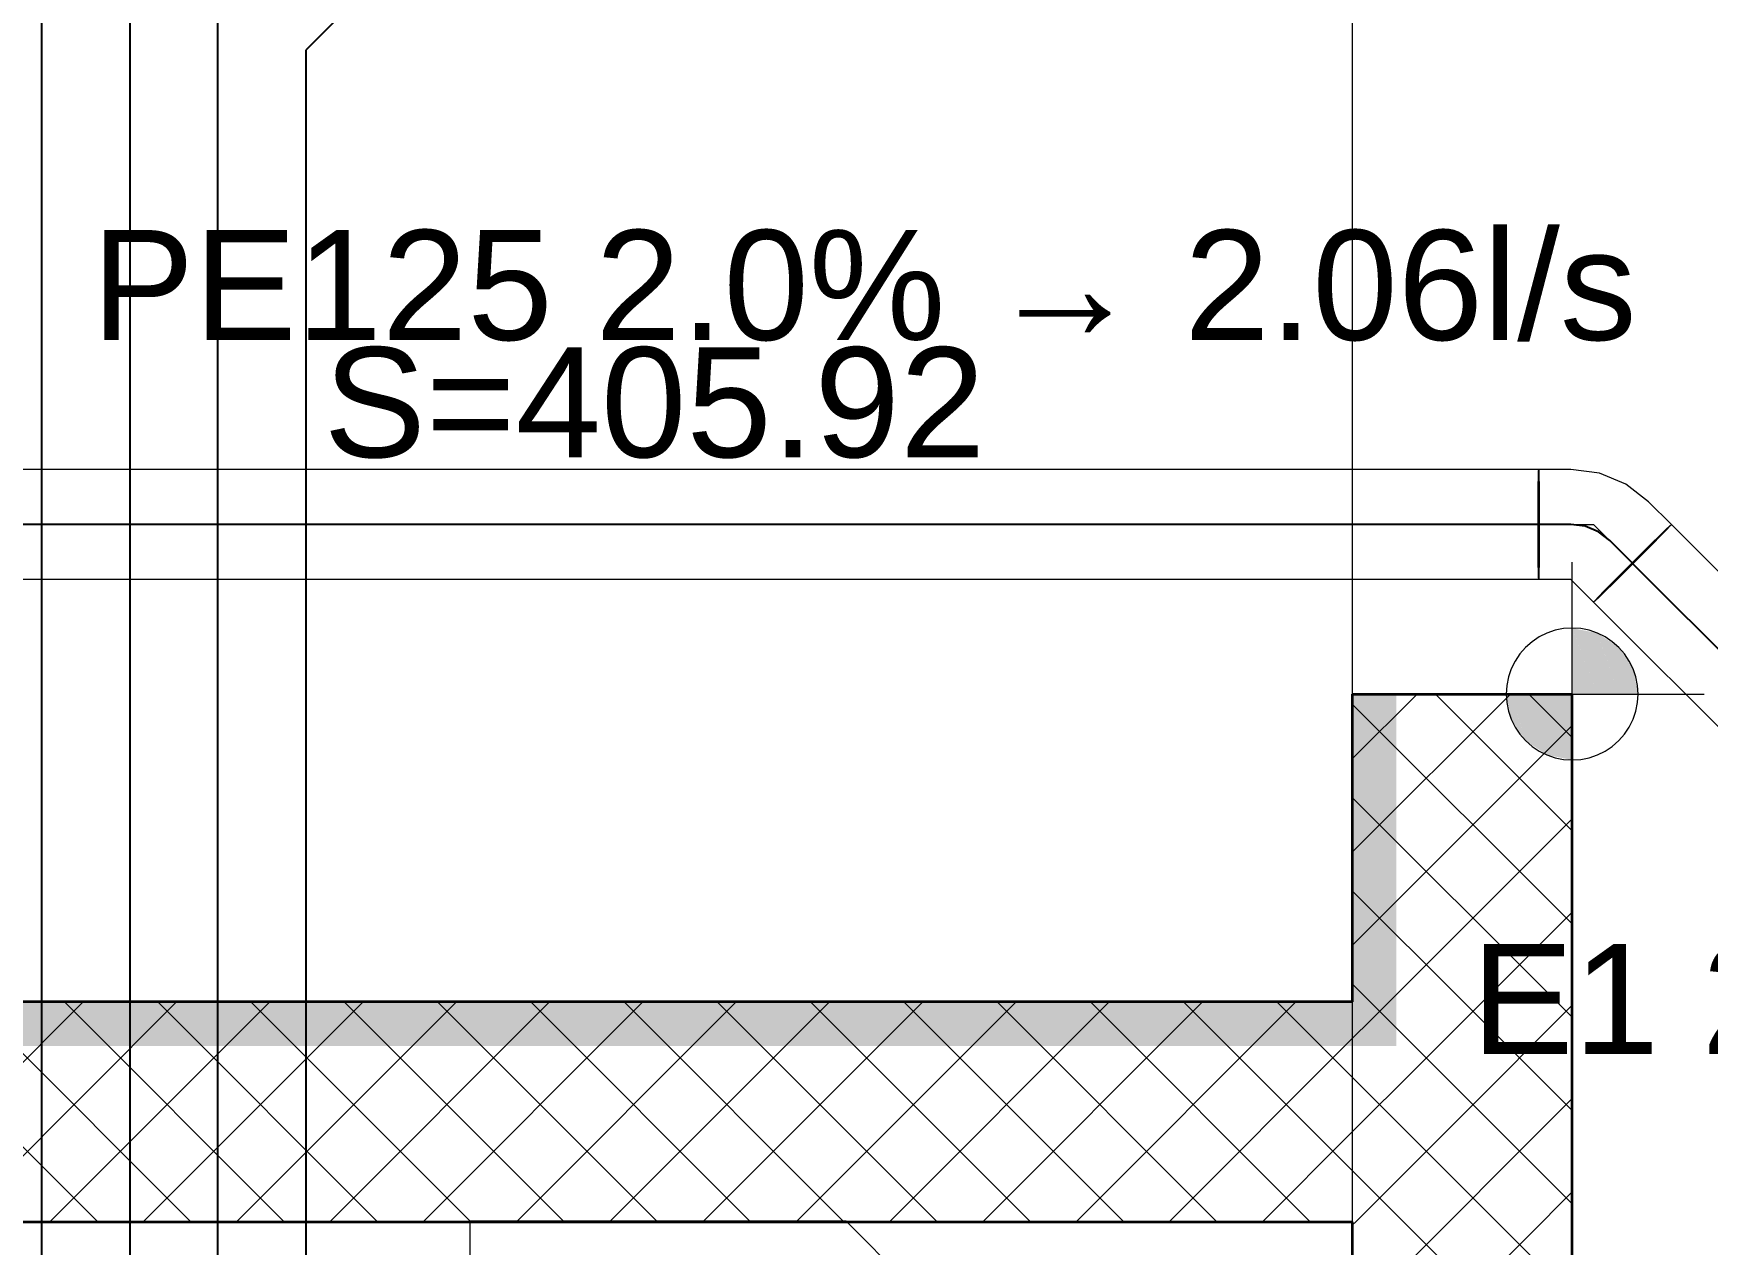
# Model space of a CAD drawing. Extents: x -1 to 1342, y -35 to 723.
# Drawn here: x 476.65 to 514.72, y 271.51 to 299.05 of the extents above; entities that cross this region are included whole.
import ezdxf
from ezdxf.lldxf.tags import DXFTag

# ---------------------------------------------------------------- set-up
doc = ezdxf.new("R2010")
doc.units = 0
doc.layers.get('0').update_dxf_attribs({"lineweight": 18})
for name, color, linetype, lineweight in [('-1._UG_3_015 Innenwände Bauteilschraffuren Neu', 7, 'Continuous', 25), ('-1._UG_3_015 Innenwände Neu', 7, 'Continuous', 25), ('-1._UG_3_035 Decken Neu', 7, 'Continuous', 25), ('-1._UG_3_111 Bemassung Ausführung Koten Neu', 7, 'Continuous', 25), ('-1._UG_3_260 Kennzeichnung Sichtbeton Neu', 7, 'Continuous', 25)]:
    doc.layers.add(name, color=color, linetype=linetype, lineweight=lineweight)
for name, color, linetype, lineweight, true_color in [('H_Sole_RL', 7, 'Nova_107-A0SKLQJ9LL', 25, 0xaf5f5f), ('H_Sole_VL', 7, 'Continuous', 25, 0x6d3636), ('S_Schmutzwasser', 7, 'Continuous', 18, 0xcc6600), ('S_Schmutzwasser-A0SKLQJALL', 7, 'Continuous', 18, 0xcc6600), ('S_Schmutzwasser@DELETE-EINSTRICH', 7, 'Continuous', 18, 0xcc6600), ('S_T_Text_Grundleitungen', 2, 'Continuous', 18, 0xffff00)]:
    doc.layers.add(name, color=color, linetype=linetype, lineweight=lineweight, true_color=true_color)
doc.styles.get("Standard").update_dxf_attribs({"font": 'arial.ttf'})
tags = doc.linetypes.add('Nova_107-A0SKLQJ9LL', pattern=[12, 4, -4, 4]).pattern_tags.tags
tags[8:9] = [DXFTag(74, 4), DXFTag(75, 0), DXFTag(340, '0'), DXFTag(46, 0.0), DXFTag(50, 0.0), DXFTag(44, 0.0), DXFTag(45, 0.0)]
tags[6:7] = [DXFTag(74, 4), DXFTag(75, 0), DXFTag(340, '0'), DXFTag(46, 0.0), DXFTag(50, 0.0), DXFTag(44, 0.0), DXFTag(45, 0.0)]
tags[4:5] = [DXFTag(74, 4), DXFTag(75, 0), DXFTag(340, '0'), DXFTag(46, 0.0), DXFTag(50, 0.0), DXFTag(44, 0.0), DXFTag(45, 0.0)]
tags = doc.linetypes.add('Strich 3_1mm Kanten', pattern=[0.004, 0.003, -0.001]).pattern_tags.tags
tags[6:7] = [DXFTag(74, 4), DXFTag(75, 0), DXFTag(340, '0'), DXFTag(46, 1.0), DXFTag(50, 0.0), DXFTag(44, 0.0), DXFTag(45, 0.0)]
tags[4:5] = [DXFTag(74, 4), DXFTag(75, 0), DXFTag(340, '0'), DXFTag(46, 1.0), DXFTag(50, 0.0), DXFTag(44, 0.0), DXFTag(45, 0.0)]
tags = doc.linetypes.add('Strichpunkt 3_1_1mm Achsen', pattern=[0.005, 0.003, -0.001, 0, -0.001]).pattern_tags.tags
tags[10:11] = [DXFTag(74, 4), DXFTag(75, 0), DXFTag(340, '0'), DXFTag(46, 1.0), DXFTag(50, 0.0), DXFTag(44, 0.0), DXFTag(45, 0.0)]
tags[8:9] = [DXFTag(74, 4), DXFTag(75, 0), DXFTag(340, '0'), DXFTag(46, 1.0), DXFTag(50, 0.0), DXFTag(44, 0.0), DXFTag(45, 0.0)]
tags[6:7] = [DXFTag(74, 4), DXFTag(75, 0), DXFTag(340, '0'), DXFTag(46, 1.0), DXFTag(50, 0.0), DXFTag(44, 0.0), DXFTag(45, 0.0)]
tags[4:5] = [DXFTag(74, 4), DXFTag(75, 0), DXFTag(340, '0'), DXFTag(46, 1.0), DXFTag(50, 0.0), DXFTag(44, 0.0), DXFTag(45, 0.0)]
tags = doc.linetypes.add('STRICHPUNKT2', pattern=[12.7, 6.35, -3.175, 0, -3.175]).pattern_tags.tags
tags[10:11] = [DXFTag(74, 4), DXFTag(75, 0), DXFTag(340, '0'), DXFTag(46, 0.0), DXFTag(50, 0.0), DXFTag(44, 0.0), DXFTag(45, 0.0)]
tags[8:9] = [DXFTag(74, 4), DXFTag(75, 0), DXFTag(340, '0'), DXFTag(46, 0.0), DXFTag(50, 0.0), DXFTag(44, 0.0), DXFTag(45, 0.0)]
tags[6:7] = [DXFTag(74, 4), DXFTag(75, 0), DXFTag(340, '0'), DXFTag(46, 0.0), DXFTag(50, 0.0), DXFTag(44, 0.0), DXFTag(45, 0.0)]
tags[4:5] = [DXFTag(74, 4), DXFTag(75, 0), DXFTag(340, '0'), DXFTag(46, 0.0), DXFTag(50, 0.0), DXFTag(44, 0.0), DXFTag(45, 0.0)]

# ---------------------------------------------------------------- blocks, each defined once
blk = doc.blocks.new('Referenz-A0SKLQJBLL', base_point=(90.892, 84.228))
at = {"layer": 'H_Sole_RL', "linetype": 'Nova_107-A0SKLQJ9LL', "lineweight": -2, "ltscale": 0.25}
for p, q in [((489.28, 305.111), (482.839, 298.67)), ((478.839, 304.386), (478.839, 144.31)), ((482.839, 298.67), (482.839, 141.71))]:
    blk.add_line(p, q, dxfattribs=at)
at = {"layer": 'H_Sole_VL', "linetype": 'Continuous', "lineweight": -2, "ltscale": 0.25}
for p, q in [((476.839, 145.61), (476.839, 305.215)), ((480.839, 143.01), (480.839, 299.498))]:
    blk.add_line(p, q, dxfattribs=at)
at = {"layer": 'S_Schmutzwasser-A0SKLQJALL', "color": 1, "linetype": 'Continuous', "ltscale": 0.18, "true_color": 0xff0000, "insert": (483.243, 291.913), "char_height": 2.5, "attachment_point": 1}
blk.add_mtext('{\\fArial;S=405.92}', dxfattribs=at)
blk = doc.blocks.new('Abwasserleitung-A0SKLQK1LL', base_point=(472.931, 278.01))
at = {"color": 0, "linetype": 'ByBlock', "lineweight": -2, "ltscale": 0.18}
for p, q in [((472.931, 287.884), (512.129, 287.884)), ((512.129, 287.884), (522.004, 278.01))]:
    blk.add_line(p, q, dxfattribs=at)
blk = doc.blocks.new('Polygon-A0SKLQLDLL', base_point=(486.576, 247.227))
at = {"color": 0, "linetype": 'ByBlock', "lineweight": -2, "ltscale": 0.18}
for p, q in [((486.576, 268.691), (486.576, 272.051)), ((486.576, 272.051), (495.119, 272.051)), ((495.119, 272.051), (503.905, 263.266))]:
    blk.add_line(p, q, dxfattribs=at)
blk = doc.blocks.new('Rohr-A0SKLQMRLL', base_point=(512.129, 276.242))
at = {"color": 0, "linetype": 'ByBlock', "lineweight": -2, "ltscale": 0.18}
for p, q in [((513.774, 287.77), (513.865, 287.856)), ((513.869, 287.852), (513.783, 287.761)), ((513.865, 287.856), (513.897, 287.884)), ((513.897, 287.884), (513.869, 287.852)), ((523.771, 278.01), (513.897, 287.884)), ((513.448, 287.45), (513.632, 287.632)), ((513.645, 287.619), (513.463, 287.435)), ((513.632, 287.632), (513.774, 287.77)), ((513.783, 287.761), (513.645, 287.619)), ((513.004, 287.009), (513.234, 287.238)), ((513.251, 287.221), (513.022, 286.991)), ((513.234, 287.238), (513.448, 287.45)), ((513.463, 287.435), (513.251, 287.221)), ((512.564, 286.566), (512.776, 286.78)), ((512.793, 286.763), (512.579, 286.551)), ((512.776, 286.78), (513.004, 287.009)), ((513.022, 286.991), (512.793, 286.763)), ((512.243, 286.239), (512.382, 286.382)), ((512.395, 286.369), (512.252, 286.23)), ((512.382, 286.382), (512.564, 286.566)), ((512.579, 286.551), (512.395, 286.369)), ((512.129, 286.116), (512.157, 286.149)), ((512.162, 286.144), (512.129, 286.116)), ((522.004, 276.242), (512.129, 286.116)), ((512.157, 286.149), (512.243, 286.239)), ((512.252, 286.23), (512.162, 286.144)), ((523.648, 277.896), (523.739, 277.982)), ((523.743, 277.978), (523.657, 277.887)), ((523.739, 277.982), (523.771, 278.01)), ((523.771, 278.01), (523.743, 277.978)), ((523.108, 277.364), (523.322, 277.576)), ((523.337, 277.561), (523.125, 277.346)), ((523.322, 277.576), (523.506, 277.757)), ((523.519, 277.745), (523.337, 277.561)), ((523.506, 277.757), (523.648, 277.896)), ((523.657, 277.887), (523.519, 277.745)), ((522.879, 277.135), (523.108, 277.364)), ((523.125, 277.346), (522.896, 277.117)), ((522.438, 276.692), (522.65, 276.906)), ((522.667, 276.889), (522.453, 276.677)), ((522.65, 276.906), (522.879, 277.135)), ((522.896, 277.117), (522.667, 276.889)), ((522.118, 276.365), (522.256, 276.507)), ((522.269, 276.495), (522.126, 276.356)), ((522.256, 276.507), (522.438, 276.692)), ((522.453, 276.677), (522.269, 276.495)), ((522.004, 276.242), (522.031, 276.275)), ((522.036, 276.27), (522.004, 276.242)), ((522.031, 276.275), (522.118, 276.365)), ((522.126, 276.356), (522.036, 276.27))]:
    blk.add_line(p, q, dxfattribs=at)
at = {"color": 0, "linetype": 'STRICHPUNKT2', "lineweight": 25, "ltscale": 0.25}
blk.add_line((522.887, 277.126), (513.013, 287), dxfattribs=at)
blk = doc.blocks.new('Bogen 45°-A0SKLQMTLL', base_point=(510.867, 286.117))
at = {"color": 0, "linetype": 'ByBlock', "lineweight": -2, "ltscale": 0.18}
for p, q in [((510.874, 288.969), (510.877, 289.093)), ((510.877, 289.093), (510.88, 289.134)), ((510.88, 289.134), (510.883, 289.09)), ((511.612, 289.134), (510.88, 289.134)), ((510.883, 289.09), (510.886, 288.964)), ((512.259, 289.049), (511.612, 289.134)), ((512.862, 288.799), (512.259, 289.049)), ((510.869, 288.514), (510.871, 288.772)), ((510.871, 288.772), (510.874, 288.969)), ((510.886, 288.964), (510.889, 288.764)), ((510.889, 288.764), (510.891, 288.505)), ((513.379, 288.402), (512.862, 288.799)), ((510.867, 287.889), (510.868, 288.213)), ((510.868, 288.213), (510.869, 288.514)), ((510.891, 288.505), (510.892, 288.203)), ((513.897, 287.884), (513.379, 288.402)), ((510.868, 287.566), (510.867, 287.889)), ((510.892, 288.203), (510.892, 287.879)), ((510.892, 287.879), (510.892, 287.556)), ((513.772, 287.769), (513.864, 287.856)), ((513.87, 287.853), (513.785, 287.763)), ((513.864, 287.856), (513.897, 287.884)), ((513.897, 287.884), (513.87, 287.853)), ((510.869, 287.264), (510.868, 287.566)), ((510.892, 287.556), (510.891, 287.255)), ((513.444, 287.447), (513.629, 287.629)), ((513.647, 287.622), (513.466, 287.438)), ((513.629, 287.629), (513.772, 287.769)), ((513.785, 287.763), (513.647, 287.622)), ((510.871, 287.004), (510.869, 287.264)), ((510.891, 287.255), (510.889, 286.997)), ((513.001, 287.006), (513.23, 287.234)), ((513.254, 287.224), (513.026, 286.995)), ((513.23, 287.234), (513.444, 287.447)), ((513.466, 287.438), (513.254, 287.224)), ((510.874, 286.804), (510.871, 287.004)), ((510.877, 286.678), (510.874, 286.804)), ((510.886, 286.799), (510.883, 286.675)), ((510.889, 286.997), (510.886, 286.799)), ((512.56, 286.563), (512.772, 286.777)), ((512.796, 286.767), (512.582, 286.554)), ((512.772, 286.777), (513.001, 287.006)), ((513.026, 286.995), (512.796, 286.767)), ((510.88, 286.634), (510.877, 286.678)), ((510.883, 286.675), (510.88, 286.634)), ((511.612, 286.634), (510.88, 286.634)), ((512.129, 286.117), (511.612, 286.634)), ((512.241, 286.238), (512.379, 286.379)), ((512.397, 286.372), (512.254, 286.232)), ((512.379, 286.379), (512.56, 286.563)), ((512.582, 286.554), (512.397, 286.372)), ((512.129, 286.117), (512.156, 286.148)), ((512.163, 286.145), (512.129, 286.117)), ((512.156, 286.148), (512.241, 286.238)), ((512.254, 286.232), (512.163, 286.145))]:
    blk.add_line(p, q, dxfattribs=at)
at = {"color": 0, "linetype": 'STRICHPUNKT2', "lineweight": 25, "ltscale": 0.25}
for p, q in [((511.612, 287.884), (510.88, 287.884)), ((511.935, 287.842), (511.612, 287.884)), ((512.237, 287.717), (511.935, 287.842)), ((512.496, 287.518), (512.237, 287.717)), ((513.013, 287.001), (512.496, 287.518))]:
    blk.add_line(p, q, dxfattribs=at)
blk = doc.blocks.new('Rohr-A0SKLQMVLL', base_point=(474.868, 286.634))
at = {"color": 0, "linetype": 'ByBlock', "lineweight": -2, "ltscale": 0.18}
for p, q in [((474.875, 288.967), (474.878, 289.092)), ((474.878, 289.092), (474.881, 289.134)), ((474.881, 289.134), (474.884, 289.092)), ((510.88, 289.134), (474.881, 289.134)), ((474.884, 289.092), (474.887, 288.967)), ((510.873, 288.967), (510.876, 289.092)), ((510.876, 289.092), (510.88, 289.134)), ((510.88, 289.134), (510.883, 289.092)), ((510.883, 289.092), (510.886, 288.967)), ((474.87, 288.509), (474.872, 288.768)), ((474.872, 288.768), (474.875, 288.967)), ((474.887, 288.967), (474.89, 288.768)), ((474.89, 288.768), (474.892, 288.509)), ((510.869, 288.509), (510.871, 288.768)), ((510.871, 288.768), (510.873, 288.967)), ((510.886, 288.967), (510.888, 288.768)), ((510.888, 288.768), (510.89, 288.509)), ((474.869, 288.208), (474.87, 288.509)), ((474.892, 288.509), (474.893, 288.208)), ((510.867, 288.208), (510.869, 288.509)), ((510.89, 288.509), (510.892, 288.208)), ((474.868, 287.884), (474.869, 288.208)), ((474.869, 287.561), (474.868, 287.884)), ((474.893, 288.208), (474.893, 287.884)), ((474.893, 287.884), (474.893, 287.561)), ((510.867, 287.884), (510.867, 288.208)), ((510.867, 287.561), (510.867, 287.884)), ((510.892, 288.208), (510.892, 287.884)), ((510.892, 287.884), (510.892, 287.561)), ((474.87, 287.259), (474.869, 287.561)), ((474.893, 287.561), (474.892, 287.259)), ((510.869, 287.259), (510.867, 287.561)), ((510.892, 287.561), (510.89, 287.259)), ((474.872, 287), (474.87, 287.259)), ((474.892, 287.259), (474.89, 287)), ((510.871, 287), (510.869, 287.259)), ((510.89, 287.259), (510.888, 287)), ((474.875, 286.802), (474.872, 287)), ((474.878, 286.677), (474.875, 286.802)), ((474.887, 286.802), (474.884, 286.677)), ((474.89, 287), (474.887, 286.802)), ((510.873, 286.802), (510.871, 287)), ((510.876, 286.677), (510.873, 286.802)), ((510.886, 286.802), (510.883, 286.677)), ((510.888, 287), (510.886, 286.802)), ((474.881, 286.634), (474.878, 286.677)), ((474.884, 286.677), (474.881, 286.634)), ((510.88, 286.634), (474.881, 286.634)), ((510.88, 286.634), (510.876, 286.677)), ((510.883, 286.677), (510.88, 286.634))]:
    blk.add_line(p, q, dxfattribs=at)
at = {"color": 0, "linetype": 'STRICHPUNKT2', "lineweight": 25, "ltscale": 0.25}
blk.add_line((510.88, 287.884), (474.881, 287.884), dxfattribs=at)
blk = doc.blocks.new('Referenz-A0SKLQRXLL', base_point=(5, 5))
at = {"layer": '-1._UG_3_015 Innenwände Bauteilschraffuren Neu', "color": 0, "linetype": 'Continuous', "lineweight": 0, "ltscale": 0.0169}
for p, q in [((506.641, 282.556), (508.114, 284.028)), ((506.641, 280.434), (510.235, 284.028)), ((511.641, 280.92), (508.533, 284.028)), ((511.641, 283.041), (510.654, 284.028)), ((511.641, 278.799), (506.641, 283.799)), ((506.641, 278.313), (511.641, 283.313)), ((511.291, 277.028), (506.641, 281.677)), ((507.478, 277.028), (511.641, 281.192)), ((509.169, 277.028), (506.641, 279.556)), ((509.599, 277.028), (511.641, 279.07)), ((507.048, 277.028), (506.641, 277.435)), ((472.779, 272.028), (477.779, 277.028)), ((478.107, 272.028), (473.107, 277.028)), ((474.901, 272.028), (479.901, 277.028)), ((480.228, 272.028), (475.228, 277.028)), ((477.022, 272.028), (482.022, 277.028)), ((482.349, 272.028), (477.349, 277.028)), ((479.143, 272.028), (484.143, 277.028)), ((484.471, 272.028), (479.471, 277.028)), ((481.265, 272.028), (486.265, 277.028)), ((486.592, 272.028), (481.592, 277.028)), ((483.386, 272.028), (488.386, 277.028)), ((488.713, 272.028), (483.713, 277.028)), ((485.507, 272.028), (490.507, 277.028)), ((490.835, 272.028), (485.835, 277.028)), ((487.629, 272.028), (492.629, 277.028)), ((492.956, 272.028), (487.956, 277.028)), ((489.75, 272.028), (494.75, 277.028)), ((495.077, 272.028), (490.077, 277.028)), ((491.871, 272.028), (496.871, 277.028)), ((497.199, 272.028), (492.199, 277.028)), ((493.993, 272.028), (498.993, 277.028)), ((499.32, 272.028), (494.32, 277.028)), ((496.114, 272.028), (501.114, 277.028)), ((501.441, 272.028), (496.441, 277.028)), ((498.235, 272.028), (503.235, 277.028)), ((503.563, 272.028), (498.563, 277.028)), ((500.357, 272.028), (505.357, 277.028)), ((505.684, 272.028), (500.684, 277.028)), ((506.641, 273.192), (502.805, 277.028)), ((506.641, 275.314), (504.927, 277.028)), ((511.641, 272.435), (507.048, 277.028)), ((507.06, 276.61), (507.478, 277.028)), ((508.12, 275.549), (509.599, 277.028)), ((511.641, 274.556), (509.169, 277.028)), ((509.181, 274.489), (511.641, 276.949)), ((511.641, 276.677), (511.291, 277.028)), ((506.641, 276.192), (507.06, 276.61)), ((502.478, 272.028), (506.641, 276.192)), ((506.641, 274.07), (508.12, 275.549)), ((509.927, 272.028), (506.641, 275.314)), ((510.242, 273.428), (511.641, 274.828)), ((506.721, 272.028), (509.181, 274.489)), ((504.599, 272.028), (506.641, 274.07)), ((508.842, 272.028), (510.242, 273.428)), ((507.805, 272.028), (506.641, 273.192)), ((511.302, 272.367), (511.641, 272.706)), ((510.963, 272.028), (511.302, 272.367)), ((506.641, 271.949), (506.721, 272.028)), ((506.641, 269.828), (508.842, 272.028)), ((506.641, 267.706), (510.963, 272.028)), ((511.641, 268.192), (507.805, 272.028)), ((511.641, 270.313), (509.927, 272.028))]:
    blk.add_line(p, q, dxfattribs=at)
at = {"layer": '-1._UG_3_015 Innenwände Neu', "color": 0, "lineweight": 35}
for p, q in [((506.641, 284.028), (506.641, 277.028)), ((506.641, 284.028), (507.841, 284.028)), ((507.841, 284.028), (511.641, 284.028)), ((511.641, 272.028), (511.641, 284.028)), ((506.641, 277.028), (446.841, 277.028)), ((446.841, 272.028), (506.641, 272.028)), ((506.641, 272.028), (506.641, 248.028)), ((511.641, 248.028), (511.641, 272.028))]:
    blk.add_line(p, q, dxfattribs=at)
at = {"layer": '-1._UG_3_035 Decken Neu', "color": 0, "linetype": 'Strichpunkt 3_1_1mm Achsen', "lineweight": 13, "ltscale": 2197}
for p, q in [((506.641, 325.028), (506.641, 277.028)), ((506.641, 277.028), (403.441, 277.028))]:
    blk.add_line(p, q, dxfattribs=at)
at = {"layer": '-1._UG_3_035 Decken Neu', "color": 0, "linetype": 'Strich 3_1mm Kanten', "lineweight": 13, "ltscale": 2197}
for p, q in [((506.641, 310.428), (506.641, 284.028)), ((506.641, 284.028), (506.641, 120.028))]:
    blk.add_line(p, q, dxfattribs=at)
at = {"layer": '-1._UG_3_111 Bemassung Ausführung Koten Neu', "color": 0, "lineweight": 13}
for p, q in [((511.641, 281.028), (511.641, 287.028)), ((511.641, 281.028), (511.641, 287.028)), ((508.641, 284.028), (514.641, 284.028)), ((508.641, 284.028), (514.641, 284.028))]:
    blk.add_line(p, q, dxfattribs=at)
at = {"layer": '-1._UG_3_111 Bemassung Ausführung Koten Neu', "color": 0, "linetype": 'Continuous', "lineweight": 13, "ltscale": 16.9}
for p, q in [((510.728, 285.218), (510.581, 285.089)), ((510.728, 285.218), (510.581, 285.089)), ((510.891, 285.327), (510.728, 285.218)), ((510.891, 285.327), (510.728, 285.218)), ((511.067, 285.414), (510.891, 285.327)), ((511.067, 285.414), (510.891, 285.327)), ((511.253, 285.477), (511.067, 285.414)), ((511.253, 285.477), (511.067, 285.414)), ((511.446, 285.515), (511.253, 285.477)), ((511.446, 285.515), (511.253, 285.477)), ((511.641, 285.528), (511.446, 285.515)), ((511.641, 285.528), (511.446, 285.515)), ((511.837, 285.515), (511.641, 285.528)), ((511.837, 285.515), (511.641, 285.528)), ((512.03, 285.477), (511.837, 285.515)), ((512.03, 285.477), (511.837, 285.515)), ((512.215, 285.414), (512.03, 285.477)), ((512.215, 285.414), (512.03, 285.477)), ((512.391, 285.327), (512.215, 285.414)), ((512.391, 285.327), (512.215, 285.414)), ((512.554, 285.218), (512.391, 285.327)), ((512.554, 285.218), (512.391, 285.327)), ((512.702, 285.089), (512.554, 285.218)), ((512.702, 285.089), (512.554, 285.218)), ((510.451, 284.941), (510.342, 284.778)), ((510.451, 284.941), (510.342, 284.778)), ((510.581, 285.089), (510.451, 284.941)), ((510.581, 285.089), (510.451, 284.941)), ((512.831, 284.941), (512.702, 285.089)), ((512.831, 284.941), (512.702, 285.089)), ((512.94, 284.778), (512.831, 284.941)), ((512.94, 284.778), (512.831, 284.941)), ((510.192, 284.416), (510.154, 284.224)), ((510.192, 284.416), (510.154, 284.224)), ((510.255, 284.602), (510.192, 284.416)), ((510.255, 284.602), (510.192, 284.416)), ((510.342, 284.778), (510.255, 284.602)), ((510.342, 284.778), (510.255, 284.602)), ((513.027, 284.602), (512.94, 284.778)), ((513.027, 284.602), (512.94, 284.778)), ((513.09, 284.416), (513.027, 284.602)), ((513.09, 284.416), (513.027, 284.602)), ((513.128, 284.224), (513.09, 284.416)), ((513.128, 284.224), (513.09, 284.416)), ((510.154, 284.224), (510.141, 284.028)), ((510.154, 284.224), (510.141, 284.028)), ((510.141, 284.028), (510.154, 283.832)), ((510.141, 284.028), (510.154, 283.832)), ((513.141, 284.028), (513.128, 284.224)), ((513.141, 284.028), (513.128, 284.224)), ((513.128, 283.832), (513.141, 284.028)), ((513.128, 283.832), (513.141, 284.028)), ((510.154, 283.832), (510.192, 283.64)), ((510.154, 283.832), (510.192, 283.64)), ((513.09, 283.64), (513.128, 283.832)), ((513.09, 283.64), (513.128, 283.832)), ((510.192, 283.64), (510.255, 283.454)), ((510.192, 283.64), (510.255, 283.454)), ((510.255, 283.454), (510.342, 283.278)), ((510.255, 283.454), (510.342, 283.278)), ((510.342, 283.278), (510.451, 283.115)), ((510.342, 283.278), (510.451, 283.115)), ((512.831, 283.115), (512.94, 283.278)), ((512.831, 283.115), (512.94, 283.278)), ((512.94, 283.278), (513.027, 283.454)), ((512.94, 283.278), (513.027, 283.454)), ((513.027, 283.454), (513.09, 283.64)), ((513.027, 283.454), (513.09, 283.64)), ((510.451, 283.115), (510.581, 282.968)), ((510.451, 283.115), (510.581, 282.968)), ((510.581, 282.968), (510.728, 282.838)), ((510.581, 282.968), (510.728, 282.838)), ((512.554, 282.838), (512.702, 282.968)), ((512.554, 282.838), (512.702, 282.968)), ((512.702, 282.968), (512.831, 283.115)), ((512.702, 282.968), (512.831, 283.115)), ((510.728, 282.838), (510.891, 282.729)), ((510.728, 282.838), (510.891, 282.729)), ((510.891, 282.729), (511.067, 282.642)), ((510.891, 282.729), (511.067, 282.642)), ((511.067, 282.642), (511.253, 282.579)), ((511.067, 282.642), (511.253, 282.579)), ((511.253, 282.579), (511.446, 282.541)), ((511.253, 282.579), (511.446, 282.541)), ((511.446, 282.541), (511.641, 282.528)), ((511.446, 282.541), (511.641, 282.528)), ((511.641, 282.528), (511.837, 282.541)), ((511.641, 282.528), (511.837, 282.541)), ((511.837, 282.541), (512.03, 282.579)), ((511.837, 282.541), (512.03, 282.579)), ((512.03, 282.579), (512.215, 282.642)), ((512.03, 282.579), (512.215, 282.642)), ((512.215, 282.642), (512.391, 282.729)), ((512.215, 282.642), (512.391, 282.729)), ((512.391, 282.729), (512.554, 282.838)), ((512.391, 282.729), (512.554, 282.838))]:
    blk.add_line(p, q, dxfattribs=at)
at = {"layer": '-1._UG_3_111 Bemassung Ausführung Koten Neu', "color": 0, "linetype": 'Continuous', "lineweight": 0, "ltscale": 0.0169}
for points in [[(511.641, 284.028), (512.215, 284.028), (511.641, 285.528)], [(511.685, 285.414), (512.215, 285.414), (511.641, 285.528)], [(512.215, 284.028), (512.215, 285.414), (511.685, 285.414)], [(512.215, 284.028), (512.702, 284.028), (512.215, 285.414)], [(512.33, 285.089), (512.702, 285.089), (512.215, 285.414)], [(512.702, 284.028), (512.702, 285.089), (512.33, 285.089)], [(512.702, 284.028), (513.027, 284.028), (512.702, 285.089)], [(512.851, 284.602), (513.027, 284.602), (512.702, 285.089)], [(513.027, 284.028), (513.027, 284.602), (512.851, 284.602)], [(513.027, 284.028), (513.141, 284.028), (513.027, 284.602)], [(510.255, 283.454), (510.255, 284.028), (510.141, 284.028)], [(510.255, 283.454), (510.431, 283.454), (510.255, 284.028)], [(510.581, 282.968), (510.581, 284.028), (510.255, 284.028)], [(510.581, 282.968), (510.953, 282.968), (510.581, 284.028)], [(511.067, 282.642), (511.067, 284.028), (510.581, 284.028)], [(511.067, 282.642), (511.598, 282.642), (511.067, 284.028)], [(511.641, 282.528), (511.641, 284.028), (511.067, 284.028)], [(510.581, 282.968), (510.431, 283.454), (510.255, 283.454)], [(511.067, 282.642), (510.953, 282.968), (510.581, 282.968)], [(511.641, 282.528), (511.598, 282.642), (511.067, 282.642)]]:
    blk.add_solid(points, dxfattribs=at)
at = {"layer": '-1._UG_3_260 Kennzeichnung Sichtbeton Neu', "color": 0, "linetype": 'Continuous', "lineweight": 0, "ltscale": 0.0169}
for points in [[(506.641, 277.028), (507.516, 277.028), (506.641, 284.028)], [(507.641, 276.028), (507.641, 284.028), (506.641, 284.028)], [(446.841, 276.028), (506.641, 276.028), (446.841, 277.028)], [(506.641, 276.028), (506.641, 277.028), (446.841, 277.028)], [(507.641, 276.028), (507.516, 277.028), (506.641, 277.028)], [(506.641, 276.028), (507.641, 276.028), (506.641, 277.028)]]:
    blk.add_solid(points, dxfattribs=at)

msp = doc.modelspace()

# ---------------------------------------------------------------- block references
at = {"color": 8, "lineweight": 25, "ltscale": 0.25, "true_color": 0x808080}
msp.add_blockref('Referenz-A0SKLQRXLL', (5, 5), dxfattribs=at)
at = {"color": 9, "lineweight": 25, "ltscale": 0.25, "true_color": 0xc0c0c0}
msp.add_blockref('Referenz-A0SKLQJBLL', (90.892, 84.228), dxfattribs=at)
at = {"layer": 'S_Schmutzwasser', "ltscale": 0.18}
for name, p in [('Rohr-A0SKLQMVLL', (474.868, 286.634)), ('Bogen 45°-A0SKLQMTLL', (510.867, 286.117)), ('Rohr-A0SKLQMRLL', (512.129, 276.242))]:
    msp.add_blockref(name, p, dxfattribs=at)
at = {"layer": 'S_Schmutzwasser', "color": 1, "ltscale": 0.18, "true_color": 0xff0000}
msp.add_blockref('Polygon-A0SKLQLDLL', (486.576, 247.227), dxfattribs=at)
at = {"layer": 'S_Schmutzwasser@DELETE-EINSTRICH', "ltscale": 0.18}
msp.add_blockref('Abwasserleitung-A0SKLQK1LL', (472.931, 278.01), dxfattribs=at)

# ---------------------------------------------------------------- texts
at = {"layer": 'S_T_Text_Grundleitungen', "color": 24, "ltscale": 0.18, "true_color": 0x993300, "char_height": 2.5, "attachment_point": 1}
for s, insert in [('{\\fArial;PE125 2.0% → 2.06l/s}', (477.972, 294.579)), ('{\\fArial;E1 23m}', (509.347, 278.342))]:
    msp.add_mtext(s, dxfattribs=dict(at, insert=insert))

doc.saveas('drawing.dxf')
